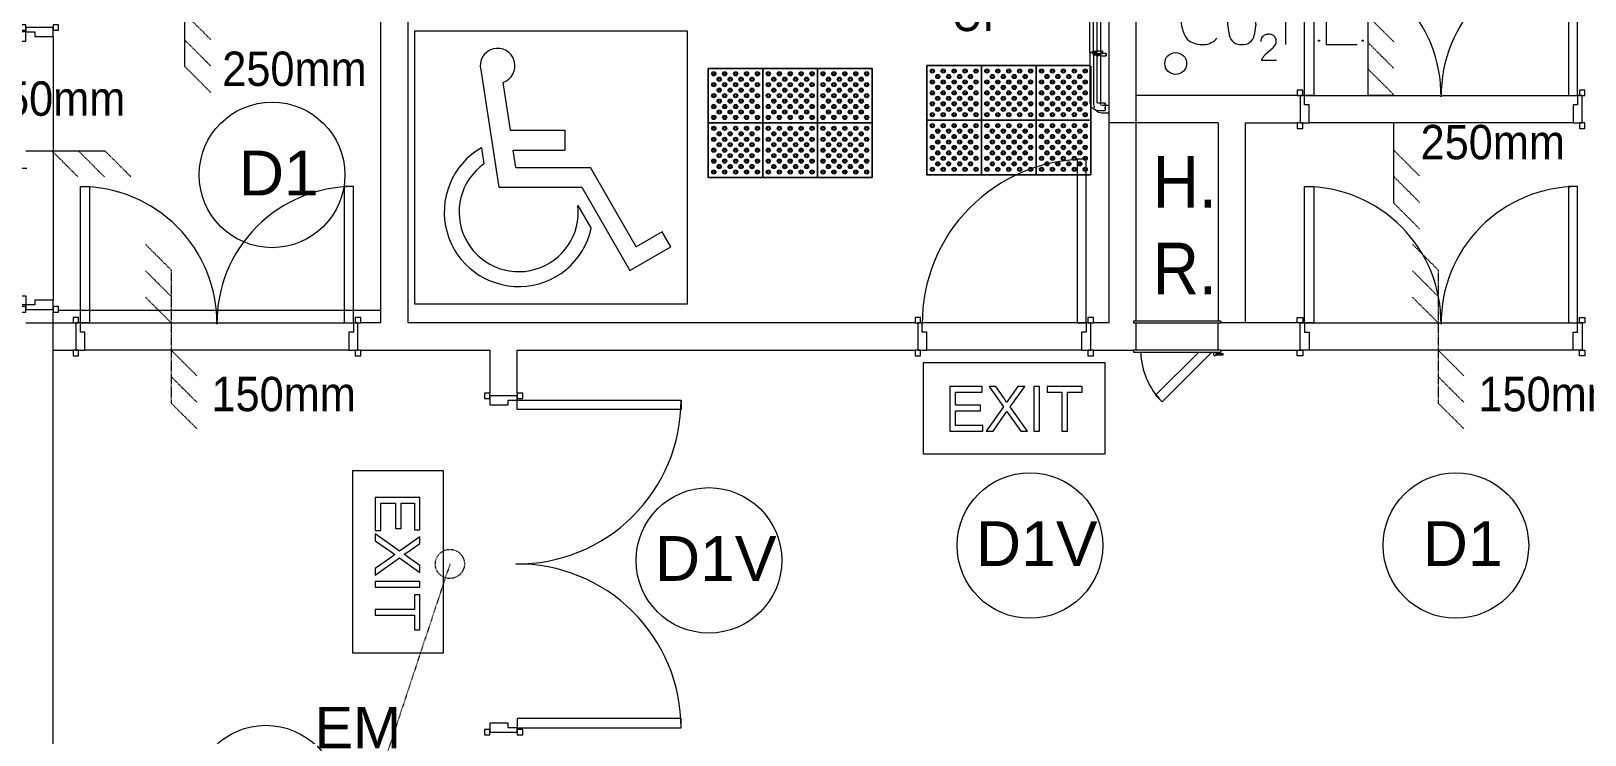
# Model space of a CAD drawing. Header units: millimetres. Extents: x 12827 to 109288, y -12264 to 68487.
# Drawn here: x 46118 to 54654, y 31842 to 35712 of the extents above; entities that cross this region are included whole.
import ezdxf

# ---------------------------------------------------------------- set-up
doc = ezdxf.new("R2010")
doc.units = ezdxf.units.MM
for name, pattern in [('Dash', [6, 3, -3]), ('Hidden', [7.14375, 4.7625, -2.38125]), ('Overhead', [3.96875, 2.38125, -1.5875])]:
    doc.linetypes.add(name, pattern=pattern)
for name, color, linetype, lineweight in [('A-ANNO-NOTE', 131, 'Continuous', 25), ('A-DETL-GENF', 92, 'Continuous', 20), ('A-DETL-HDLN', 90, 'Dash', 9), ('A-DETL-MBND', 5, 'Continuous', 9), ('A-DETL-THIN', 151, 'Continuous', 9), ('A-DOOR', 31, 'Continuous', 20), ('A-DOOR-FRAM', 31, 'Continuous', 30), ('A-FLOR', 192, 'Continuous', 9), ('A-FLOR-HRAL', 11, 'Continuous', 9), ('A-FLOR-HRAL-MBND', 5, 'Overhead', 9), ('A-GENM', 13, 'Continuous', 20), ('A-WALL', 113, 'Continuous', 20), ('G-ANNO-TEXT', 231, 'Continuous', 5), ('S-STRS-IDEN', 31, 'Continuous', 20)]:
    doc.layers.add(name, color=color, linetype=linetype, lineweight=lineweight)
doc.styles.add('Swis721 BT', font='swiss.ttf', dxfattribs={"width": 0.9, "height": 189.214176})
doc.styles.add('Swis721 BT_2', font='swiss.ttf', dxfattribs={"width": 0.89, "height": 283.821263})
doc.styles.add('Swis721 BT_4', font='swiss.ttf', dxfattribs={"height": 245.978428})
doc.styles.add('Swis721 BT_5', font='swiss.ttf', dxfattribs={"height": 1.135285})

# ---------------------------------------------------------------- blocks, each defined once
blk = doc.blocks.new('DLN-Double Door__X08_ - _M34_ 1800 x 2000 _WH_-14591847-Copy of 2_F')
at = {"layer": 'A-DOOR', "lineweight": 15}
for p, q in [((-850, -75), (-900, -75)), ((-900, -75), (-900, -975)), ((-850, -975), (-850, -75)), ((850, -75), (900, -75)), ((850, -975), (850, -75)), ((900, -75), (900, -975)), ((-900, -975), (-850, -975)), ((900, -975), (850, -975))]:
    blk.add_line(p, q, dxfattribs=at)
for centre, start, end in [((-900, -75), 270, 0.5), ((900, -75), 179.5, 270)]:
    blk.add_arc(centre, 900, start, end, dxfattribs=at)
at = {"layer": 'A-DOOR-FRAM', "lineweight": 15}
for p, q in [((-910, 105), (-940, 105)), ((-940, 105), (-940, 75)), ((-910, 75), (-910, 105)), ((940, 105), (910, 105)), ((910, 105), (910, 75)), ((940, 75), (940, 105)), ((-940, 75), (-910, 75)), ((-875, 75), (-925, 75)), ((-925, 75), (-925, -75)), ((-875, -25), (-875, 75)), ((875, 75), (875, -25)), ((925, 75), (875, 75)), ((910, 75), (940, 75)), ((925, -75), (925, 75)), ((-910, -75), (-940, -75)), ((-940, -75), (-940, -105)), ((-925, -75), (-900, -75)), ((-910, -105), (-910, -75)), ((-900, -75), (-900, -25)), ((-900, -25), (-875, -25)), ((875, -25), (900, -25)), ((900, -25), (900, -75)), ((900, -75), (925, -75)), ((940, -75), (910, -75)), ((910, -75), (910, -105)), ((940, -105), (940, -75)), ((-940, -105), (-910, -105)), ((910, -105), (940, -105))]:
    blk.add_line(p, q, dxfattribs=at)
blk = doc.blocks.new('DLN-Double Door__X07_ - _M27y_1500 x 2000 _WH_-16661459-Copy of 2_F')
at = {"layer": 'A-DOOR', "lineweight": 15}
for p, q in [((-700, -75), (-750, -75)), ((-750, -75), (-750, -825)), ((-700, -825), (-700, -75)), ((700, -75), (750, -75)), ((700, -825), (700, -75)), ((750, -75), (750, -825)), ((-750, -825), (-700, -825)), ((750, -825), (700, -825))]:
    blk.add_line(p, q, dxfattribs=at)
for centre, start, end in [((-750, -75), 270, 0.5), ((750, -75), 179.5, 270)]:
    blk.add_arc(centre, 750, start, end, dxfattribs=at)
at = {"layer": 'A-DOOR-FRAM', "lineweight": 15}
for p, q in [((-760, 105), (-790, 105)), ((-790, 105), (-790, 75)), ((-760, 75), (-760, 105)), ((790, 105), (760, 105)), ((760, 105), (760, 75)), ((790, 75), (790, 105)), ((-790, 75), (-760, 75)), ((-725, 75), (-775, 75)), ((-775, 75), (-775, -75)), ((-725, -25), (-725, 75)), ((725, 75), (725, -25)), ((775, 75), (725, 75)), ((760, 75), (790, 75)), ((775, -75), (775, 75)), ((-760, -75), (-790, -75)), ((-790, -75), (-790, -105)), ((-775, -75), (-750, -75)), ((-760, -105), (-760, -75)), ((-750, -75), (-750, -25)), ((-750, -25), (-725, -25)), ((725, -25), (750, -25)), ((750, -25), (750, -75)), ((750, -75), (775, -75)), ((790, -75), (760, -75)), ((760, -75), (760, -105)), ((790, -105), (790, -75)), ((-790, -105), (-760, -105)), ((760, -105), (790, -105))]:
    blk.add_line(p, q, dxfattribs=at)
blk = doc.blocks.new('DLN-Double Door__X07_ - _M28x_1500 x 2000 _WH_-16661614-Copy of 2_F')
at = {"layer": 'A-DOOR', "lineweight": 15}
for p, q in [((-750, 825), (-700, 825)), ((-750, 75), (-750, 825)), ((-700, 825), (-700, 75)), ((700, 825), (700, 75)), ((750, 825), (700, 825)), ((750, 75), (750, 825)), ((-700, 75), (-750, 75)), ((700, 75), (750, 75))]:
    blk.add_line(p, q, dxfattribs=at)
for centre, start, end in [((-750, 75), 359.5, 90), ((750, 75), 90, 180.5)]:
    blk.add_arc(centre, 750, start, end, dxfattribs=at)
at = {"layer": 'A-DOOR-FRAM', "lineweight": 15}
for p, q in [((-790, 105), (-760, 105)), ((-790, 75), (-790, 105)), ((-760, 105), (-760, 75)), ((760, 75), (760, 105)), ((760, 105), (790, 105)), ((790, 105), (790, 75)), ((-760, 75), (-790, 75)), ((-775, 75), (-750, 75)), ((-775, -75), (-775, 75)), ((-750, 75), (-750, 25)), ((-750, 25), (-725, 25)), ((-725, 25), (-725, -75)), ((725, 25), (750, 25)), ((725, -75), (725, 25)), ((750, 75), (775, 75)), ((750, 25), (750, 75)), ((790, 75), (760, 75)), ((775, 75), (775, -75)), ((-790, -75), (-760, -75)), ((-790, -105), (-790, -75)), ((-725, -75), (-775, -75)), ((-760, -75), (-760, -105)), ((775, -75), (725, -75)), ((760, -105), (760, -75)), ((760, -75), (790, -75)), ((790, -75), (790, -105)), ((-760, -105), (-790, -105)), ((790, -105), (760, -105))]:
    blk.add_line(p, q, dxfattribs=at)
blk = doc.blocks.new('DLN_Tactile - Positional Tiles-3867764-Copy of 2_F')
at = {"layer": 'A-GENM', "lineweight": 9}
for p, q in [((150, 150), (-150, 150)), ((-150, 150), (-150, -150)), ((-150, -150), (-150, 150)), ((-150, 150), (150, 150)), ((150, -150), (150, 150)), ((150, 150), (150, -150)), ((-150, -150), (150, -150)), ((150, -150), (-150, -150))]:
    blk.add_line(p, q, dxfattribs=at)
for centre, radius in [((-120, 120), 11.5), ((-120, 120), 6), ((-90, 90), 11.5), ((-90, 90), 6), ((-60, 120), 11.5), ((-60, 120), 6), ((-30, 90), 11.5), ((-30, 90), 6), ((0, 120), 11.5), ((0, 120), 6), ((30, 90), 11.5), ((30, 90), 6), ((60, 120), 11.5), ((60, 120), 6), ((90, 90), 11.5), ((90, 90), 6), ((120, 120), 11.5), ((120, 120), 6), ((-120, 60), 11.5), ((-120, 0), 11.5), ((-120, 60), 6), ((-120, 0), 6), ((-90, 30), 11.5), ((-90, 30), 6), ((-60, 60), 11.5), ((-60, 0), 11.5), ((-60, 60), 6), ((-60, 0), 6), ((-30, 30), 11.5), ((-30, 30), 6), ((0, 60), 11.5), ((0, 0), 11.5), ((0, 60), 6), ((0, 0), 6), ((30, 30), 11.5), ((30, 30), 6), ((60, 60), 11.5), ((60, 0), 11.5), ((60, 60), 6), ((60, 0), 6), ((90, 30), 11.5), ((90, 30), 6), ((120, 60), 11.5), ((120, 0), 11.5), ((120, 60), 6), ((120, 0), 6), ((-120, -60), 11.5), ((-120, -60), 6), ((-90, -30), 11.5), ((-90, -90), 11.5), ((-90, -30), 6), ((-90, -90), 6), ((-60, -60), 11.5), ((-60, -60), 6), ((-30, -30), 11.5), ((-30, -90), 11.5), ((-30, -30), 6), ((-30, -90), 6), ((0, -60), 11.5), ((0, -60), 6), ((30, -30), 11.5), ((30, -90), 11.5), ((30, -30), 6), ((30, -90), 6), ((60, -60), 11.5), ((60, -60), 6), ((90, -30), 11.5), ((90, -90), 11.5), ((90, -30), 6), ((90, -90), 6), ((120, -60), 11.5), ((120, -60), 6), ((-120, -120), 11.5), ((-120, -120), 6), ((-60, -120), 11.5), ((-60, -120), 6), ((0, -120), 11.5), ((0, -120), 6), ((60, -120), 11.5), ((60, -120), 6), ((120, -120), 11.5), ((120, -120), 6)]:
    blk.add_circle(centre, radius, dxfattribs=at)
blk = doc.blocks.new('DLN_EXIT Sign Board - DLN_EXIT Sign Board-5973881-Copy of 2_F')
at = {"layer": 'A-GENM'}
for p, q in [((500, 250), (-500, 250)), ((-500, 250), (-500, -250)), ((500, -250), (500, 250)), ((-176.9, 121.2), (-353.8, 121.2)), ((-353.8, 121.2), (-353.8, -125)), ((-323.1, 17.3), (-323.1, 90.4)), ((-323.1, 90.4), (-176.9, 90.4)), ((-176.9, 90.4), (-176.9, 121.2)), ((-101.6, 121.2), (-138.5, 121.2)), ((-138.5, 121.2), (-59, 9.1)), ((-56.8, 58.1), (-101.6, 121.2)), ((20.3, 121.2), (-24, 58.5)), ((-21.8, 8.8), (57.7, 121.2)), ((57.7, 121.2), (20.3, 121.2)), ((138.5, 121.2), (107.7, 121.2)), ((107.7, 121.2), (107.7, -125)), ((138.5, -125), (138.5, 121.2)), ((373.1, 121.2), (180.8, 121.2)), ((180.8, 121.2), (180.8, 90.4)), ((180.8, 90.4), (261.5, 90.4)), ((261.5, 90.4), (261.5, -125)), ((292.3, -125), (292.3, 90.4)), ((292.3, 90.4), (373.1, 90.4)), ((373.1, 90.4), (373.1, 121.2)), ((-184.6, 17.3), (-323.1, 17.3)), ((-184.6, -13.5), (-184.6, 17.3)), ((-59, 9.1), (-153.8, -125)), ((-41.7, 33.5), (-56.8, 58.1)), ((-24, 58.5), (-41.7, 33.5)), ((73.1, -125), (-21.8, 8.8)), ((-323.1, -94.2), (-323.1, -13.5)), ((-323.1, -13.5), (-184.6, -13.5)), ((-116.4, -125), (-54.7, -37.6)), ((-54.7, -37.6), (-40.2, -17.3)), ((-40.2, -17.3), (-27, -35.8)), ((-27, -35.8), (36.2, -125)), ((-353.8, -125), (-173.1, -125)), ((-173.1, -94.2), (-323.1, -94.2)), ((-173.1, -125), (-173.1, -94.2)), ((-153.8, -125), (-116.4, -125)), ((36.2, -125), (73.1, -125)), ((107.7, -125), (138.5, -125)), ((261.5, -125), (292.3, -125)), ((-500, -250), (500, -250))]:
    blk.add_line(p, q, dxfattribs=at)
blk = doc.blocks.new('Railing - Handrail On Railing_Start Post-13650739-Copy of 2_F')
at = {"layer": 'A-FLOR-HRAL'}
for p, q in [((-25, 320), (-65, 320)), ((-65, 320), (-65, 317.3)), ((-65, 317.3), (-65, 320)), ((-65, 280), (-65, 317.3)), ((-65, 312.8), (-65, 310.1)), ((-65, 310), (-65, 305.2)), ((-65, 305.1), (-65, 302.7)), ((-65, 293.3), (-65, 280)), ((-65, 280), (-25, 280)), ((-20, 275), (-20, 0)), ((20, 0), (20, 275)), ((-40, 6.5), (-50, 6.5)), ((-50, 6.3), (-50, 0)), ((-50, 0), (-50, 6.3)), ((-20, 6.5), (-40, 6.5)), ((-14, 6.5), (-10, 6.5)), ((-9.9, 6.5), (-5.2, 6.5)), ((-3, 6.5), (0, 6.5)), ((5.5, 3.5), (6.5, 0)), ((-50, 0), (-50, -3.3)), ((-50, -6.3), (-50, 0)), ((-50, -3.3), (-50, -6.3)), ((-50, -6.5), (-40, -6.5)), ((-40, -6.5), (-20, -6.5)), ((0, 0), (-20, 0)), ((-20, 0), (-19.3, 0)), ((-20, -6.5), (-15, -6.5)), ((-19.3, 0), (-2.2, 0)), ((20, 0), (0, 0)), ((0, 0), (4.8, 0)), ((3.5, -5.5), (0, -6.5)), ((5.2, 0), (20, 0))]:
    blk.add_line(p, q, dxfattribs=at)
at = {"layer": 'A-FLOR-HRAL', "flags": 128}
for points in [[(20, 275), (13.8, 297.8), (-3.2, 314.4), (-25, 320)], [(-25, 280), (-20.8, 277.7), (-20, 275)], [(0, -6.5), (-5.9, -6.5), (-15, -6.5)]]:
    blk.add_lwpolyline(points, dxfattribs=at)
at = {"layer": 'A-FLOR-HRAL'}
for start, end in [(150, 180), (135, 150), (90, 135), (360, 90), (180, 270), (270, 360)]:
    blk.add_arc((0, 0), 6.5, start, end, dxfattribs=at)
blk = doc.blocks.new('Railing - Handrail On Railing-13650742-Copy of 2_F')
at = {"layer": 'A-FLOR-HRAL'}
for p, q in [((-25, 6.5), (-50, 6.5)), ((-50, 6.5), (-50, 6.3)), ((-50, 0), (-50, 6.5)), ((-50, 6.3), (-50, 5.6)), ((-50, 5.6), (-50, 3.2)), ((-50, 3.2), (-50, 1.7)), ((-50, 1.7), (-50, 0)), ((-19.2, 6.5), (-25, 6.5)), ((0, 6.5), (2.4, 5.2)), ((5.5, 3.5), (6.5, 0)), ((-50, 0), (-50, -4.6)), ((-50, -6.3), (-50, 0)), ((-50, -4.6), (-50, -5.6)), ((-50, -5.6), (-50, -6.3)), ((-50, -6.5), (-15, -6.5))]:
    blk.add_line(p, q, dxfattribs=at)
at = {"layer": 'A-FLOR-HRAL', "flags": 128}
for points in [[(-14.7, 6.5), (-3, 6.5), (0, 6.5)], [(0, -6.5), (-5.9, -6.5), (-15, -6.5)], [(6.5, 0), (3.5, -5.5), (0, -6.5)]]:
    blk.add_lwpolyline(points, dxfattribs=at)
at = {"layer": 'A-FLOR-HRAL'}
for start, end in [(360, 180), (180, 360)]:
    blk.add_arc((0, 0), 6.5, start, end, dxfattribs=at)
blk = doc.blocks.new('Railing - Railing-6055567-Copy of 2_F')
at = {"layer": 'A-FLOR-HRAL'}
for p, q in [((51974.3, 37158.6), (51934.3, 37140)), ((51934.3, 35595.2), (51934.3, 37140)), ((51974.3, 35595.2), (51974.3, 37158.6)), ((51974.3, 35595.2), (51934.3, 35595.2))]:
    blk.add_line(p, q, dxfattribs=at)
at = {"layer": 'A-FLOR-HRAL-MBND'}
for p, q in [((51934.3, 38522.5), (51974.3, 38522.5)), ((51934.3, 37140), (51934.3, 38522.5)), ((51974.3, 37158.6), (51974.3, 38522.5))]:
    blk.add_line(p, q, dxfattribs=at)
at = {"rotation": 180}
for name, p in [('Railing - Handrail On Railing-13650742-Copy of 2_F', (52034.3, 36570.9)), ('Railing - Handrail On Railing_Start Post-13650739-Copy of 2_F', (51954.3, 35595.2))]:
    blk.add_blockref(name, p, dxfattribs=at)
blk = doc.blocks.new('Railing - Handrail On Railing_Start Post-V24-Copy of 2_F')
at = {"layer": 'A-FLOR-HRAL'}
for p, q in [((-25, 320), (-65, 320)), ((-65, 280), (-45, 280)), ((-45, 280), (-27.3, 280)), ((-24.3, 279.6), (-20.8, 277.7)), ((-20, 273.2), (-20, 0)), ((16.8, 286.7), (15.2, 292.5)), ((18.2, 281.6), (17.1, 285.6)), ((19.5, 276.9), (18.6, 280.3)), ((20, 262.3), (20, 275)), ((20, 0), (20, 262.3)), ((-20, 6.5), (-50, 6.5)), ((-50, 6.3), (-50, 0)), ((-50, 0), (-50, 6.3)), ((-14, 6.5), (-10, 6.5)), ((-9.9, 6.5), (-5.2, 6.5)), ((-3, 6.5), (0, 6.5)), ((-50, 0), (-50, -6.3)), ((-50, -6.3), (-50, 0)), ((-50, -6.5), (-20, -6.5)), ((2.6, 0), (-20, 0)), ((-20, 0), (-2.2, 0)), ((-20, -6.5), (-15, -6.5)), ((5.2, 0), (2.8, 0)), ((10, 0), (6.1, 0)), ((6.1, 0), (10, 0)), ((14.1, 0), (10.2, 0)), ((10.2, 0), (14.1, 0)), ((20, 0), (17.3, 0)), ((17.3, 0), (20, 0))]:
    blk.add_line(p, q, dxfattribs=at)
at = {"layer": 'A-FLOR-HRAL', "flags": 128}
for points in [[(13.8, 297.8), (-3.2, 314.4), (-25, 320)], [(0, -6.5), (-5.9, -6.5), (-15, -6.5)]]:
    blk.add_lwpolyline(points, dxfattribs=at)
at = {"layer": 'A-FLOR-HRAL'}
for start, end in [(150, 180), (135, 150), (90, 135), (360, 90), (180, 270), (270, 300), (300, 315), (315, 330), (330, 345), (345, 360)]:
    blk.add_arc((0, 0), 6.5, start, end, dxfattribs=at)
blk = doc.blocks.new('Railing - Handrail On Railing-13650748-Copy of 2_F')
at = {"layer": 'A-FLOR-HRAL'}
for p, q in [((-15, 6.5), (-50, 6.5)), ((-50, 6.3), (-50, 0)), ((-50, 0), (-50, 6.3)), ((5.5, 3.5), (6.5, 0)), ((-50, 0), (-50, -6.3)), ((-50, -6.3), (-50, 0)), ((-50, -6.5), (-15, -6.5)), ((3.5, -5.5), (0, -6.5))]:
    blk.add_line(p, q, dxfattribs=at)
at = {"layer": 'A-FLOR-HRAL', "flags": 128}
for points in [[(-15, 6.5), (-3, 6.5), (0, 6.5)], [(0, -6.5), (-5.9, -6.5), (-15, -6.5)]]:
    blk.add_lwpolyline(points, dxfattribs=at)
at = {"layer": 'A-FLOR-HRAL'}
for start, end in [(360, 180), (180, 360)]:
    blk.add_arc((0, 0), 6.5, start, end, dxfattribs=at)
blk = doc.blocks.new('Railing - Railing-7308562-Copy of 2_F')
at = {"layer": 'A-FLOR-HRAL'}
for p, q in [((51994.3, 37168), (51954.3, 37149.3)), ((51954.3, 35595.2), (51954.3, 37149.3)), ((51994.3, 35582.5), (51994.3, 37168)), ((51954.3, 35582.5), (51954.3, 35595.2)), ((51959.2, 35582.5), (51954.3, 35582.5)), ((51964.1, 35582.5), (51959.5, 35582.5)), ((51968.2, 35582.5), (51964.3, 35582.5)), ((51971.4, 35582.5), (51968.4, 35582.5)), ((51994.3, 35582.5), (51971.4, 35582.5))]:
    blk.add_line(p, q, dxfattribs=at)
at = {"layer": 'A-FLOR-HRAL-MBND'}
for p, q in [((51954.3, 38522.5), (51994.3, 38522.5)), ((51954.3, 37149.3), (51954.3, 38522.5)), ((51994.3, 37168), (51994.3, 38522.5))]:
    blk.add_line(p, q, dxfattribs=at)
at = {"rotation": 180}
for name, p in [('Railing - Handrail On Railing-13650748-Copy of 2_F', (52054.3, 36562.5)), ('Railing - Handrail On Railing_Start Post-V24-Copy of 2_F', (51974.3, 35582.5))]:
    blk.add_blockref(name, p, dxfattribs=at)
blk = doc.blocks.new('DLN_Tactile - Positional Tiles-V27-Copy of 2_F')
at = {"layer": 'A-GENM', "lineweight": 9}
for p, q in [((-150, 145), (-150, -150)), ((-150, -150), (-150, 145)), ((52.3, 150), (-148.5, 150)), ((-148.5, 150), (52.3, 150)), ((55, 150), (52.3, 150)), ((52.3, 150), (55, 150)), ((66.1, 150), (55, 150)), ((55, 150), (66.1, 150)), ((150, 150), (67.1, 150)), ((67.1, 150), (150, 150)), ((150, -150), (150, 150)), ((150, 150), (150, -150)), ((-150, -150), (150, -150)), ((150, -150), (-150, -150))]:
    blk.add_line(p, q, dxfattribs=at)
for centre, radius in [((-120, 120), 11.5), ((-120, 120), 6), ((-90, 90), 11.5), ((-90, 90), 6), ((-60, 120), 11.5), ((-60, 120), 6), ((-30, 90), 11.5), ((-30, 90), 6), ((0, 120), 11.5), ((0, 120), 6), ((30, 90), 11.5), ((30, 90), 6), ((60, 120), 11.5), ((60, 120), 6), ((90, 90), 11.5), ((90, 90), 6), ((120, 120), 11.5), ((120, 120), 6), ((-120, 60), 11.5), ((-120, 0), 11.5), ((-120, 60), 6), ((-120, 0), 6), ((-90, 30), 11.5), ((-90, 30), 6), ((-60, 60), 11.5), ((-60, 0), 11.5), ((-60, 60), 6), ((-60, 0), 6), ((-30, 30), 11.5), ((-30, 30), 6), ((0, 60), 11.5), ((0, 0), 11.5), ((0, 60), 6), ((0, 0), 6), ((30, 30), 11.5), ((30, 30), 6), ((60, 60), 11.5), ((60, 0), 11.5), ((60, 60), 6), ((60, 0), 6), ((90, 30), 11.5), ((90, 30), 6), ((120, 60), 11.5), ((120, 0), 11.5), ((120, 60), 6), ((120, 0), 6), ((-120, -60), 11.5), ((-120, -60), 6), ((-90, -30), 11.5), ((-90, -90), 11.5), ((-90, -30), 6), ((-90, -90), 6), ((-60, -60), 11.5), ((-60, -60), 6), ((-30, -30), 11.5), ((-30, -90), 11.5), ((-30, -30), 6), ((-30, -90), 6), ((0, -60), 11.5), ((0, -60), 6), ((30, -30), 11.5), ((30, -90), 11.5), ((30, -30), 6), ((30, -90), 6), ((60, -60), 11.5), ((60, -60), 6), ((90, -30), 11.5), ((90, -90), 11.5), ((90, -30), 6), ((90, -90), 6), ((120, -60), 11.5), ((120, -60), 6), ((-120, -120), 11.5), ((-120, -120), 6), ((-60, -120), 11.5), ((-60, -120), 6), ((0, -120), 11.5), ((0, -120), 6), ((60, -120), 11.5), ((60, -120), 6), ((120, -120), 11.5), ((120, -120), 6)]:
    blk.add_circle(centre, radius, dxfattribs=at)
blk = doc.blocks.new('DLN-Double Door__X07_ - _M28x_1500 x 2000 _WH_-16661597-Copy of 2_F')
at = {"layer": 'A-DOOR', "lineweight": 15}
for p, q in [((-700, -75), (-750, -75)), ((-750, -75), (-750, -825)), ((-700, -825), (-700, -75)), ((700, -75), (750, -75)), ((700, -825), (700, -75)), ((750, -75), (750, -825)), ((-750, -825), (-700, -825)), ((750, -825), (700, -825))]:
    blk.add_line(p, q, dxfattribs=at)
for centre, start, end in [((-750, -75), 270, 0.5), ((750, -75), 179.5, 270)]:
    blk.add_arc(centre, 750, start, end, dxfattribs=at)
at = {"layer": 'A-DOOR-FRAM', "lineweight": 15}
for p, q in [((-760, 105), (-790, 105)), ((-790, 105), (-790, 75)), ((-760, 75), (-760, 105)), ((790, 105), (760, 105)), ((760, 105), (760, 75)), ((790, 75), (790, 105)), ((-790, 75), (-760, 75)), ((-725, 75), (-775, 75)), ((-775, 75), (-775, -75)), ((-725, -25), (-725, 75)), ((725, 75), (725, -25)), ((775, 75), (725, 75)), ((760, 75), (790, 75)), ((775, -75), (775, 75)), ((-760, -75), (-790, -75)), ((-790, -75), (-790, -105)), ((-775, -75), (-750, -75)), ((-760, -105), (-760, -75)), ((-750, -75), (-750, -25)), ((-750, -25), (-725, -25)), ((725, -25), (750, -25)), ((750, -25), (750, -75)), ((750, -75), (775, -75)), ((790, -75), (760, -75)), ((760, -75), (760, -105)), ((790, -105), (790, -75)), ((-790, -105), (-760, -105)), ((760, -105), (790, -105))]:
    blk.add_line(p, q, dxfattribs=at)
blk = doc.blocks.new('DLN-Single Door__X06_ - _M24_ 900 x 2000 _WH_-15683228-Copy of 2_F')
at = {"layer": 'A-DOOR', "lineweight": 15}
for p, q in [((-460, 105), (-490, 105)), ((-490, 105), (-490, 75)), ((-460, 75), (-460, 105)), ((490, 105), (460, 105)), ((460, 105), (460, 75)), ((490, 75), (490, 105)), ((-490, 75), (-460, 75)), ((460, 75), (490, 75)), ((-460, -75), (-490, -75)), ((-490, -75), (-490, -105)), ((-460, -105), (-460, -75)), ((-400, -75), (-450, -75)), ((-450, -75), (-450, -975)), ((-400, -975), (-400, -75)), ((490, -75), (460, -75)), ((460, -75), (460, -105)), ((490, -105), (490, -75)), ((-490, -105), (-460, -105)), ((460, -105), (490, -105)), ((-450, -975), (-400, -975))]:
    blk.add_line(p, q, dxfattribs=at)
blk.add_arc((-450, -75), 900, 270, 0.5, dxfattribs=at)
at = {"layer": 'A-DOOR-FRAM', "lineweight": 15}
for p, q in [((-425, 75), (-475, 75)), ((-475, 75), (-475, -75)), ((-425, -25), (-425, 75)), ((425, 75), (425, -25)), ((475, 75), (425, 75)), ((475, -75), (475, 75)), ((-475, -75), (-450, -75)), ((-450, -75), (-450, -25)), ((-450, -25), (-425, -25)), ((425, -25), (450, -25)), ((450, -25), (450, -75)), ((450, -75), (475, -75))]:
    blk.add_line(p, q, dxfattribs=at)
blk = doc.blocks.new('DLN-Access Panel__AP01_ - _AP01_ 400 x 1100 _WH_-15683227-Copy of 2_F')
at = {"layer": 'A-DOOR'}
for p, q in [((-190, 85), (82.8, 357.8)), ((82.8, 357.8), (118.2, 322.5)), ((118.2, 322.5), (-119.3, 85)), ((-214.6, 100), (-252.5, 100)), ((-252.5, 100), (-252.5, 95)), ((-252.5, 95), (-215, 95)), ((-215, 97.5), (-215, 85)), ((-200, 85), (-200, 97.5)), ((-240, 75), (-240, 85)), ((240, 85), (-240, 85)), ((-240, 75), (240, 75)), ((240, 75), (240, 85)), ((-240, -85), (-240, -75)), ((240, -75), (-240, -75)), ((-240, -85), (240, -85)), ((240, -85), (240, -75))]:
    blk.add_line(p, q, dxfattribs=at)
for centre, radius, start, end in [((-200, 75), 400, 1.45295, 45), ((-207.5, 97.5), 7.5, 360, 180), ((-207.5, 97.5), 7.5, 58.3741, 160.52878), ((-207.5, 97.5), 7.5, 60, 120), ((-207.5, 97.5), 7.5, 58.3741, 116.7482)]:
    blk.add_arc(centre, radius, start, end, dxfattribs=at)
at = {"layer": 'A-DOOR-FRAM', "lineweight": 20}
for p, q in [((-225, 75), (-225, -75)), ((225, 75), (225, -75))]:
    blk.add_line(p, q, dxfattribs=at)
blk = doc.blocks.new('DLN_Disable Sign - DLN_Disable Sign-1794425-Copy of 2_F')
at = {"layer": 'A-DETL-GENF'}
for p, q in [((-750, 750), (-750, -750)), ((750, 750), (-750, 750)), ((750, -750), (750, 750)), ((-385.8, 536.1), (-286.4, -109.1)), ((-264.9, 467.9), (-224.3, 204.5)), ((-224.3, 204.5), (75.7, 204.5)), ((75.7, 204.5), (75.7, 95.5)), ((-381.8, 108.8), (-368.2, 20.4)), ((-207.5, 95.5), (75.7, 95.5)), ((-192.8, 0), (-207.5, 95.5)), ((-192.8, 0), (216.3, 0)), ((468.2, -436.4), (216.3, 0)), ((-286.4, -109.1), (169.1, -109.1)), ((169.1, -109.1), (433.3, -566.8)), ((148, -208.9), (221.6, -336.4)), ((609.9, -354.5), (468.2, -436.4)), ((657.7, -437.2), (609.9, -354.5)), ((433.3, -566.8), (657.7, -437.2)), ((-750, -750), (750, -750))]:
    blk.add_line(p, q, dxfattribs=at)
for centre, radius, start, end in [((-293.2, 559.1), 95.5, 287.21299, 193.94427), ((-177.3, -245.5), 409.1, 120, 347.15143), ((-177.3, -245.5), 327.3, 125.68533, 6.41135)]:
    blk.add_arc(centre, radius, start, end, dxfattribs=at)
blk = doc.blocks.new('DLN_2D- CO2F_E - COFE-19082810-Copy of 2_F')
at = {"layer": 'A-DETL-GENF'}
for p, q in [((-17.3, 748.2), (-131.7, 584.8)), ((-17.3, 748.2), (-17.3, 498.9)), ((127.7, 744.7), (104.6, 625.9)), ((127.7, 744.7), (239.3, 744.7)), ((310.6, 749.5), (310.6, 505.3)), ((104.6, 625.9), (130.7, 620.8)), ((310.6, 593.7), (398.7, 681.9)), ((593.9, 651.6), (593.9, 489.4)), ((-131.7, 584.8), (37, 584.8)), ((310.6, 593.7), (423.7, 505.3)), ((463.2, 351.9), (623.2, 351.9)), ((463.2, 351.9), (463.2, 97.1)), ((686.3, 351.9), (856.3, 351.9)), ((686.3, 351.9), (686.3, 97.1)), ((144.8, 208.3), (154.2, 149.1)), ((301, 208.3), (291.6, 149.1)), ((463.2, 242.8), (593.2, 242.8)), ((686.3, 242.8), (816.3, 242.8)), ((686.3, 97.1), (856.3, 97.1)), ((330.8, 11.3), (414.5, 11.3)), ((351.6, 41.5), (393.3, 78.6))]:
    blk.add_line(p, q, dxfattribs=at)
for centre, radius in [((27.8, 515.4), 7.48), ((646.9, 118.2), 3), ((887.2, 118.2), 3), ((-140, -6.8), 60)]:
    blk.add_circle(centre, radius, dxfattribs=at)
for centre, radius, start, end in [((160.8, 556.8), 70.7, 183.80464, 115.19545), ((550.8, 600.8), 80.3, 161.21904, 180.78096), ((653, 602.2), 182.6, 180.78096, 189.21904), ((584.9, 589.2), 116.4, 146.78096, 161.21904), ((539, 619.3), 61.4, 118.48629, 146.78096), ((539, 619.3), 61.4, 87.51371, 118.48629), ((538.4, 607.6), 73.2, 66.48629, 87.51371), ((544.7, 622), 57.4, 31.04971, 66.48629), ((556.9, 586.6), 85.2, 189.21904, 210.78096), ((539, 575.9), 64.4, 210.78096, 239.21904), ((539, 575.9), 64.4, 239.21904, 271.05494), ((539, 575.9), 64.4, 271.05494, 328.58528), ((520.1, 489.4), 73.8, 218.39588, 0), ((9.8, 218.4), 133.5, 87.65446, 116.60469), ((11.2, 253), 98.9, 49.34871, 87.65446), ((220.8, 289.2), 62.8, 88.11543, 155.88457), ((225, 289.2), 62.8, 24.11543, 91.88457), ((190.9, 195.7), 302.2, 164.9644, 172.75573), ((-3.7, 248.5), 100.5, 139.33925, 165.24102), ((-3.7, 248.5), 100.5, 117.37935, 139.33925), ((977, 203.7), 832.2, 175.59689, 179.68031), ((246.2, 259.9), 99.2, 146.40311, 175.59689), ((199.6, 259.9), 99.2, 4.40311, 33.59689), ((-531.2, 203.7), 832.2, 0.31969, 4.40311), ((2, 220.3), 111.7, 173.06555, 194.73669), ((290.2, 299.4), 410.6, 195.18247, 200.77345), ((-22, 180.7), 76.5, 200.57876, 234.83568), ((1.7, 216.2), 119.2, 235.33778, 254.66222), ((7, 236.9), 140.6, 254.7908, 273.2092), ((9.8, 196.2), 99.8, 272.90792, 297.09208), ((9.8, 196.2), 99.8, 297.09208, 320.30909), ((215.5, 158.8), 62.1, 189, 276.80189), ((230.2, 158.8), 62.1, 263.19811, 351), ((366.1, 113.7), 39.4, 141.01687, 178.98313), ((366.1, 113.7), 39.4, 112.86606, 141.01687), ((366.1, 113.7), 39.4, 90.38089, 112.86606), ((372.1, 109.6), 44, 77.71764, 98.28236), ((371.2, 105.3), 48.4, 58.28236, 77.71764), ((334.4, 139.8), 84.9, 313.95514, 330.04486), ((381.1, 121.3), 29.6, 35.71764, 58.28236), ((370.2, 113.4), 43.1, 18.28236, 35.71764), ((299.9, 141.6), 116.8, 337.7231, 342.2769), ((384.5, 118.2), 28, 357.71764, 18.28236), ((382.8, 115.1), 29.7, 342.2769, 3.7231), ((457.2, -49.8), 140.4, 145.81368, 154.18632), ((407.5, -16), 80.3, 134.18632, 145.81368)]:
    blk.add_arc(centre, radius, start, end, dxfattribs=at)
blk = doc.blocks.new('GBP_Door Mark - 2 x 1_3_RT_ Border WHITE-4013245-Copy of 2_F')
at = {"layer": 'A-ANNO-NOTE', "lineweight": 5}
blk.add_circle((-31.356, 27.261), 2, dxfattribs=at)
blk = doc.blocks.new('GBP_Door Mark - 2 x 1_3_R_T_ Border _EM_ON_-18777231-Copy of 2_F')
at = {"layer": 'A-ANNO-NOTE', "lineweight": 5}
blk.add_circle((-31.356, 27.261), 2, dxfattribs=at)
at = {"layer": 'A-ANNO-NOTE', "lineweight": 5, "insert": (-30.02, 29.767), "char_height": 1.1353, "width": 2.7792, "attachment_point": 1, "line_spacing_factor": 1.00667, "style": 'Swis721 BT_5'}
blk.add_mtext('EM', dxfattribs=at)
blk = doc.blocks.new('GBP_Door Mark1 - 2 x 1_3_RT_ Border WHITE-11425889-Copy of 2_F')
at = {"layer": 'A-ANNO-NOTE', "lineweight": 5}
blk.add_circle((-31.356, 27.261), 2, dxfattribs=at)

msp = doc.modelspace()

# ---------------------------------------------------------------- linework, layer by layer
at = {"layer": 'A-DETL-HDLN', "linetype": 'Hidden'}
for p, q in [((47105.22697, 35666.0641), (46963.80561, 35807.48546)), ((53604.39564, 35653.17089), (53462.97429, 35794.59225)), ((47105.22697, 35520.62172), (46963.80561, 35662.04307)), ((53604.39564, 35507.7285), (53462.97429, 35649.14986)), ((47105.22697, 35375.17933), (46963.80561, 35516.60069)), ((53604.39564, 35362.28612), (53462.97429, 35503.70747)), ((46376.15676, 34910.8671), (46234.73541, 35052.28846)), ((46521.59915, 34910.8671), (46380.17779, 35052.28846)), ((46667.04154, 34910.8671), (46525.62018, 35052.28846)), ((53745.817, 34916.0641), (53604.39564, 35057.48546)), ((53745.817, 34770.62172), (53604.39564, 34912.04307)), ((53745.817, 34625.17933), (53604.39564, 34766.60069)), ((46747.23228, 34539.79159), (46888.65363, 34398.37023)), ((46747.23228, 34539.79159), (46888.65363, 34398.37023)), ((53707.23228, 34539.79159), (53848.65363, 34398.37023)), ((46747.23228, 34394.3492), (46888.65363, 34252.92785)), ((46747.23228, 34394.3492), (46888.65363, 34252.92785)), ((46888.65363, 34398.37023), (46888.65363, 33666.60069)), ((46888.65363, 34398.37023), (46888.65363, 33666.60069)), ((53707.23228, 34394.3492), (53848.65363, 34252.92785)), ((53848.65363, 34398.37023), (53848.65363, 33666.60069)), ((46747.23228, 34248.90682), (46888.65363, 34107.48546)), ((46747.23228, 34248.90682), (46888.65363, 34107.48546)), ((53707.23228, 34248.90682), (53848.65363, 34107.48546)), ((46888.65363, 33957.48546), (47030.07499, 33816.0641)), ((46888.65363, 33957.48546), (47030.07499, 33816.0641)), ((53848.65363, 33957.48546), (53990.07499, 33816.0641)), ((46888.65363, 33812.04307), (47030.07499, 33670.62172)), ((46888.65363, 33812.04307), (47030.07499, 33670.62172)), ((53848.65363, 33812.04307), (53990.07499, 33670.62172)), ((46888.65363, 33666.60069), (47030.07499, 33525.17933)), ((46888.65363, 33666.60069), (47030.07499, 33525.17933)), ((53848.65363, 33666.60069), (53990.07499, 33525.17933))]:
    msp.add_line(p, q, dxfattribs=at)
at = {"layer": 'A-DETL-HDLN'}
msp.add_line((48419.29296, 32782.48546), (47445.37467, 29843.84281), dxfattribs=at)
msp.add_circle((48419.29296, 32782.48546), 80, dxfattribs=at)
at = {"layer": 'A-DETL-MBND'}
msp.add_line((46525.62018, 35052.28846), (46089.29302, 35052.28846), dxfattribs=at)
at = {"layer": 'A-DETL-THIN'}
for p, q in [((46963.80561, 35516.60069), (46963.80561, 35957.48546)), ((53464.39564, 35357.48546), (53464.39564, 35897.48546)), ((53604.39564, 35357.48546), (53464.39564, 35357.48546)), ((53604.39564, 34766.60069), (53604.39564, 35207.48546))]:
    msp.add_line(p, q, dxfattribs=at)
at = {"layer": 'A-FLOR'}
for p, q in [((46269.29302, 34177.8778), (48039.29302, 34177.8778)), ((51914.29296, 34107.48546), (51014.29296, 34107.48546))]:
    msp.add_line(p, q, dxfattribs=at)
at = {"layer": 'A-FLOR', "lineweight": 20}
msp.add_line((51889.29296, 33957.48546), (51039.29296, 33957.48546), dxfattribs=at)
at = {"layer": 'A-WALL'}
for p, q in [((52189.29296, 34117.48546), (52189.29296, 39557.48546)), ((52039.29296, 36567.79511), (52039.29296, 34107.48546)), ((48039.29302, 34107.48546), (48039.29302, 35957.48546)), ((48189.29302, 34107.48546), (48189.29302, 35807.48546)), ((46239.29302, 35682.48546), (46239.29302, 34232.48546)), ((53074.29296, 35357.48546), (52189.29296, 35357.48546)), ((53114.29296, 35357.48546), (54614.29296, 35357.48546)), ((52639.29296, 35207.48546), (52039.29296, 35207.48546)), ((52639.29296, 35207.48546), (52639.29296, 34117.48546)), ((52789.29296, 34107.48546), (52789.29296, 35207.48546)), ((52789.29296, 35207.48546), (53074.29296, 35207.48546)), ((54589.29296, 35207.48546), (53139.29296, 35207.48546)), ((46239.29302, 30407.48546), (46239.29302, 34167.48546)), ((46089.29302, 34107.48546), (46349.29302, 34107.48546)), ((46389.29302, 34107.48546), (47889.29302, 34107.48546)), ((48039.29302, 34107.48546), (47929.29302, 34107.48546)), ((50974.29296, 34107.48546), (48189.29302, 34107.48546)), ((52039.29296, 34107.48546), (51954.29296, 34107.48546)), ((53074.29296, 34107.48546), (52654.29296, 34107.48546)), ((53114.29296, 34107.48546), (54614.29296, 34107.48546)), ((46239.29302, 33957.48546), (46349.29302, 33957.48546)), ((47864.29302, 33957.48546), (46414.29302, 33957.48546)), ((47929.29302, 33957.48546), (48639.29296, 33957.48546)), ((48639.29296, 33957.48546), (48639.29296, 33722.48546)), ((48789.29296, 33722.48546), (48789.29296, 33957.48546)), ((48789.29296, 33957.48546), (50974.29296, 33957.48546)), ((51954.29296, 33957.48546), (52174.29296, 33957.48546)), ((52654.29296, 33957.48546), (53074.29296, 33957.48546)), ((54589.29296, 33957.48546), (53139.29296, 33957.48546))]:
    msp.add_line(p, q, dxfattribs=at)

# ---------------------------------------------------------------- block references
at = {"layer": 'A-ANNO-NOTE', "xscale": 200, "yscale": 200, "zscale": 200}
for name, p in [('GBP_Door Mark1 - 2 x 1_3_RT_ Border WHITE-11425889-Copy of 2_F', (53713.2539, 29469.29958)), ('GBP_Door Mark - 2 x 1_3_RT_ Border WHITE-4013245-Copy of 2_F', (57876.64916, 27431.71571)), ('GBP_Door Mark - 2 x 1_3_RT_ Border WHITE-4013245-Copy of 2_F', (60216.64916, 27431.71571)), ('GBP_Door Mark - 2 x 1_3_RT_ Border WHITE-4013245-Copy of 2_F', (56113.2539, 27350.02097))]:
    msp.add_blockref(name, p, dxfattribs=at)
at = {"layer": 'A-ANNO-NOTE', "lineweight": 5, "xscale": 200, "yscale": 200, "zscale": 200}
msp.add_blockref('GBP_Door Mark - 2 x 1_3_R_T_ Border _EM_ON_-18777231-Copy of 2_F', (53679.56079, 26043.32453), dxfattribs=at)
at = {"layer": 'A-DETL-GENF'}
for name, p in [('DLN_2D- CO2F_E - COFE-19082810-Copy of 2_F', (52546.40425, 35541.30357)), ('DLN_Disable Sign - DLN_Disable Sign-1794425-Copy of 2_F', (48974.50046, 34962.48546))]:
    msp.add_blockref(name, p, dxfattribs=at)
at = {"layer": 'A-DOOR', "lineweight": 15}
for name, p, rotation in [('DLN-Double Door__X07_ - _M27y_1500 x 2000 _WH_-16661459-Copy of 2_F', (53864.29296, 35282.48546), 180), ('DLN-Double Door__X07_ - _M27y_1500 x 2000 _WH_-16661459-Copy of 2_F', (46164.29302, 34957.48546), 270), ('DLN-Single Door__X06_ - _M24_ 900 x 2000 _WH_-15683228-Copy of 2_F', (51464.29296, 34032.48546), 180), ('DLN-Double Door__X07_ - _M28x_1500 x 2000 _WH_-16661597-Copy of 2_F', (47139.29302, 34032.48546), 180), ('DLN-Double Door__X08_ - _M34_ 1800 x 2000 _WH_-14591847-Copy of 2_F', (48714.29296, 32782.48546), 90)]:
    msp.add_blockref(name, p, dxfattribs=dict(at, rotation=rotation))
msp.add_blockref('DLN-Double Door__X07_ - _M28x_1500 x 2000 _WH_-16661614-Copy of 2_F', (53864.29296, 34032.48546), dxfattribs=at)
at = {"layer": 'A-DOOR', "rotation": 180}
msp.add_blockref('DLN-Access Panel__AP01_ - _AP01_ 400 x 1100 _WH_-15683227-Copy of 2_F', (52414.29296, 34032.48546), dxfattribs=at)
at = {"layer": 'A-FLOR-HRAL'}
for name in ['Railing - Railing-6055567-Copy of 2_F', 'Railing - Railing-7308562-Copy of 2_F']:
    msp.add_blockref(name, (0, 0), dxfattribs=at)
at = {"layer": 'A-GENM', "lineweight": 9, "rotation": 269.9999999999998}
for name, p in [('DLN_Tactile - Positional Tiles-3867764-Copy of 2_F', (51189.29296, 35372.48546)), ('DLN_Tactile - Positional Tiles-3867764-Copy of 2_F', (51489.29296, 35372.48546)), ('DLN_Tactile - Positional Tiles-V27-Copy of 2_F', (51789.29296, 35372.48546)), ('DLN_Tactile - Positional Tiles-3867764-Copy of 2_F', (49988.79302, 35357.48546)), ('DLN_Tactile - Positional Tiles-3867764-Copy of 2_F', (50288.79302, 35357.48546)), ('DLN_Tactile - Positional Tiles-3867764-Copy of 2_F', (50588.79302, 35357.48546)), ('DLN_Tactile - Positional Tiles-3867764-Copy of 2_F', (49988.79302, 35057.48546)), ('DLN_Tactile - Positional Tiles-3867764-Copy of 2_F', (50288.79302, 35057.48546)), ('DLN_Tactile - Positional Tiles-3867764-Copy of 2_F', (50588.79302, 35057.48546)), ('DLN_Tactile - Positional Tiles-3867764-Copy of 2_F', (51189.29296, 35072.48546)), ('DLN_Tactile - Positional Tiles-3867764-Copy of 2_F', (51489.29296, 35072.48546)), ('DLN_Tactile - Positional Tiles-3867764-Copy of 2_F', (51789.29296, 35072.48546))]:
    msp.add_blockref(name, p, dxfattribs=at)
at = {"layer": 'A-GENM'}
msp.add_blockref('DLN_EXIT Sign Board - DLN_EXIT Sign Board-5973881-Copy of 2_F', (51519.29296, 33637.48546), dxfattribs=at)
at = {"layer": 'A-GENM', "rotation": 269.9999999999998}
msp.add_blockref('DLN_EXIT Sign Board - DLN_EXIT Sign Board-5973881-Copy of 2_F', (48133.61013, 32793.81676), dxfattribs=at)

# ---------------------------------------------------------------- texts
at = {"layer": 'A-ANNO-NOTE', "lineweight": 5, "char_height": 245.978428, "attachment_point": 2, "line_spacing_factor": 1.00667, "style": 'Swis721 BT_4'}
for s, insert, width in [('D1', (47479.57509, 35055.03583), 514.7814219), ('D1V', (51642.97035, 33017.45197), 767.4923018), ('D1', (53982.97035, 33017.45197), 514.7814219), ('D1V', (49879.57509, 32935.75723), 767.4923018)]:
    msp.add_mtext(s, dxfattribs=dict(at, insert=insert, width=width))
at = {"layer": 'G-ANNO-TEXT', "color": 7, "attachment_point": 1, "line_spacing_factor": 1.00667}
for s, insert, char_height, width, style in [('250mm', (47168.74689, 35599.74722), 189.214176, 957.6, 'Swis721 BT'), ('250mm', (45843.03466, 35435.78553), 189.214176, 957.6, 'Swis721 BT'), ('250mm', (53751.54741, 35196.4843), 189.214176, 957.6, 'Swis721 BT'), ('H.\\PR.', (52279.29479, 35025.29615), 283.821263, 417.6, 'Swis721 BT_2'), ('150mm', (47109.38284, 33811.48716), 189.214176, 957.6, 'Swis721 BT'), ('150mm', (47109.38284, 33811.48716), 189.214176, 957.6, 'Swis721 BT'), ('150mm', (54069.38284, 33811.48716), 189.214176, 957.6, 'Swis721 BT')]:
    msp.add_mtext(s, dxfattribs=dict(at, insert=insert, char_height=char_height, width=width, style=style))
at = {"layer": 'S-STRS-IDEN', "lineweight": 9, "insert": (51175.00725, 35901.46154), "char_height": 189.214176, "width": 377.1428571, "attachment_point": 1, "line_spacing_factor": 1.00667, "style": 'Swis721 BT'}
msp.add_mtext('UP', dxfattribs=at)

doc.saveas('drawing.dxf')
